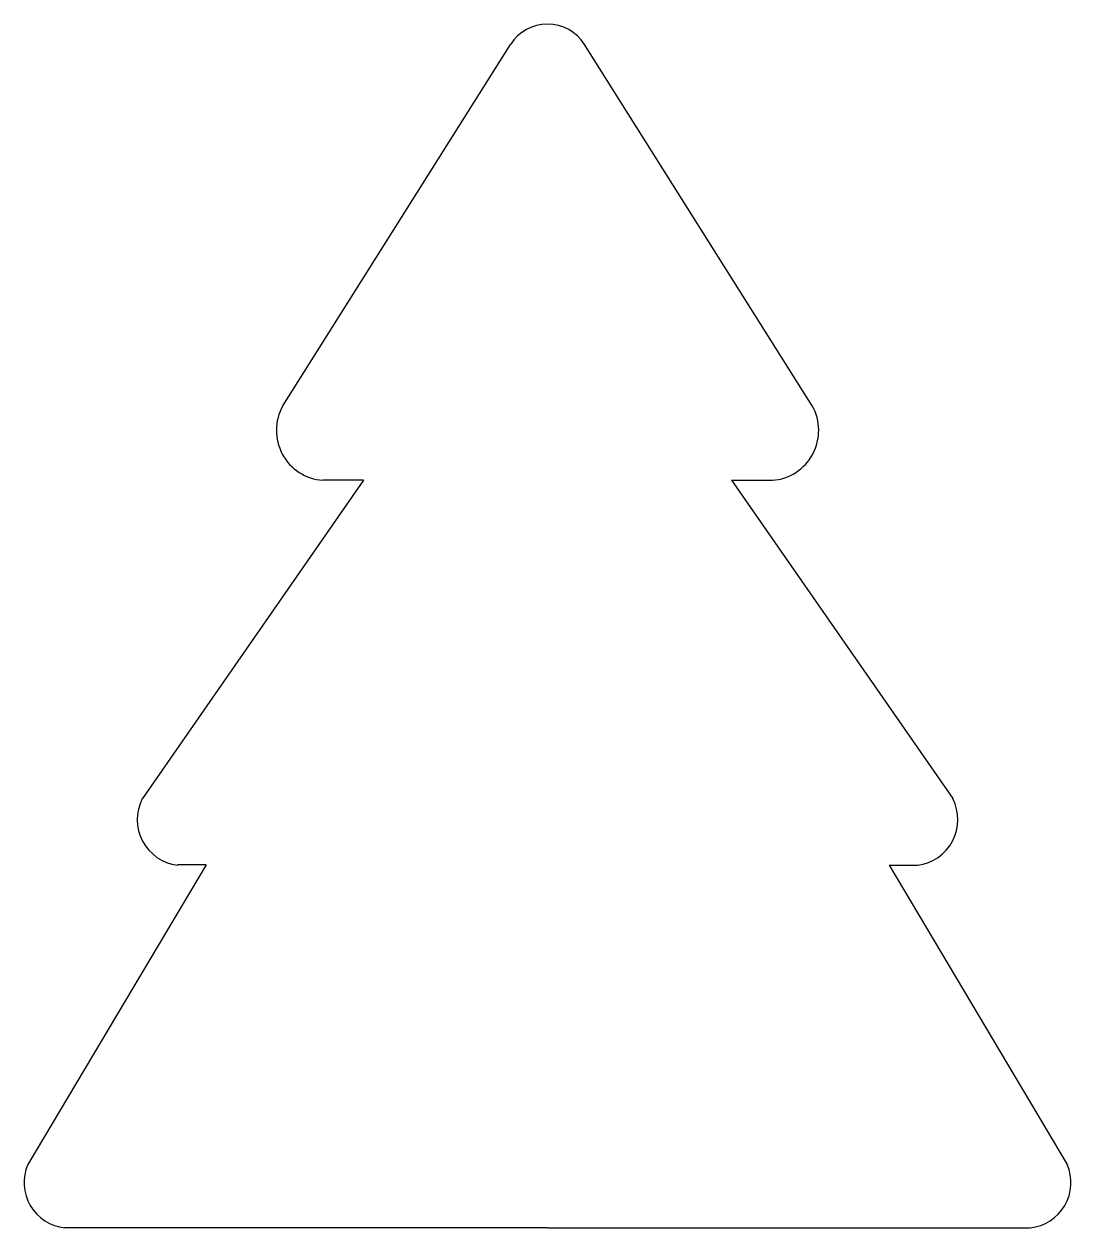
# Model space of a CAD drawing. Header units: millimetres. Extents: x 0 to 100, y 0 to 114.
import ezdxf

# ---------------------------------------------------------------- set-up
doc = ezdxf.new("R2010")
doc.units = ezdxf.units.MM

msp = doc.modelspace()

# ---------------------------------------------------------------- linework, layer by layer
at = {"color": 7, "linetype": 'Continuous'}
for p, q in [((24.7, 78.17), (46.36, 112.55)), ((75.06, 78.17), (53.4, 112.55)), ((32.36, 71.1), (11.33, 40.82)), ((32.36, 71.1), (28.49, 71.1)), ((67.39, 71.1), (88.42, 40.82)), ((67.39, 71.1), (71.26, 71.1)), ((17.39, 34.51), (0.43, 6.03)), ((17.39, 34.51), (14.66, 34.51)), ((82.36, 34.5), (99.32, 6.02)), ((82.36, 34.5), (85.09, 34.5)), ((49.87, 0), (3.95, 0)), ((49.87, 0), (95.79, -0.01))]:
    msp.add_line(p, q, dxfattribs=at)
for centre, radius, start, end in [((49.87, 110.34), 4.15, 89.8865, 147.7756), ((49.89, 110.34), 4.15, 32.2163, 90.1054), ((28.84, 75.84), 4.76, 150.704, 265.7659), ((70.91, 75.84), 4.76, 274.226, 29.2879), ((15.19, 38.82), 4.35, 152.645, 263.0337), ((84.56, 38.82), 4.35, 276.9582, 27.3469), ((4.43, 4.32), 4.35, 156.863, 263.7141), ((95.32, 4.32), 4.35, 276.2778, 23.1289)]:
    msp.add_arc(centre, radius, start, end, dxfattribs=at)

doc.saveas('drawing.dxf')
